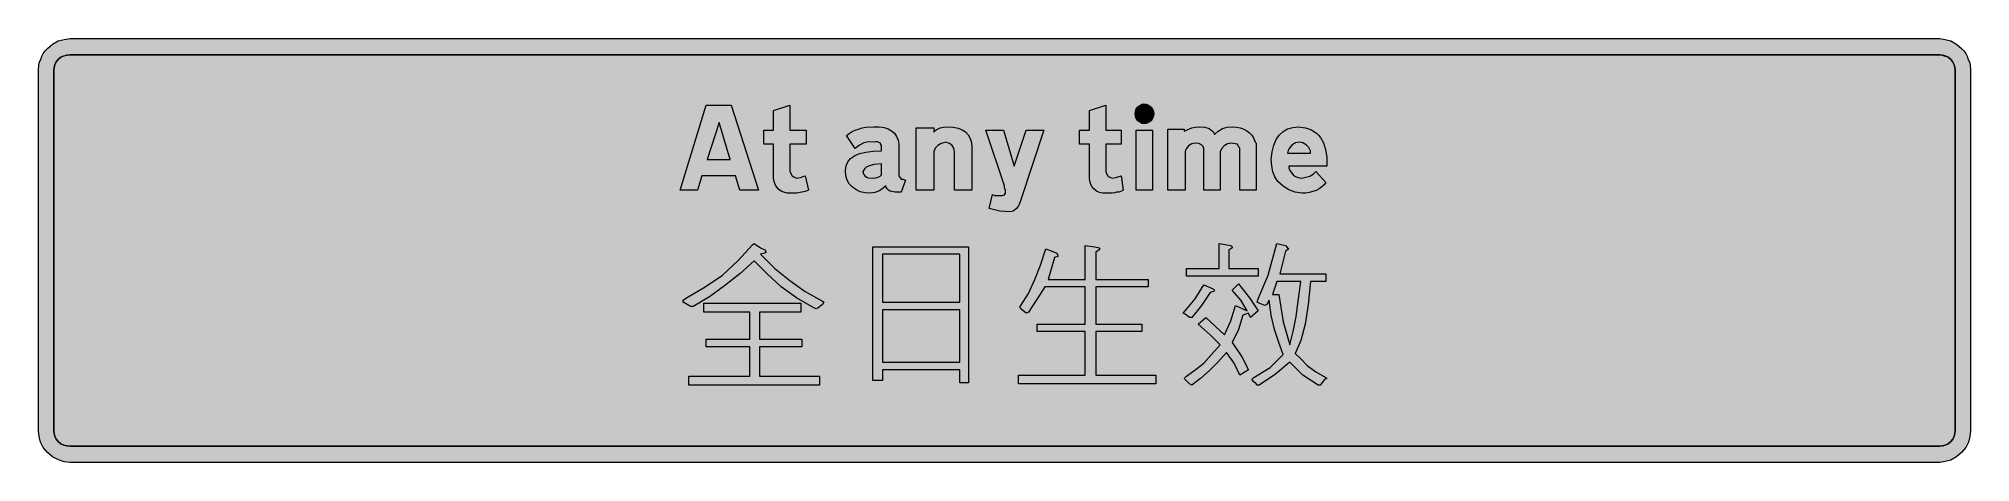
# Model space of a CAD drawing. Header units: metres. Extents: x 18 to 551, y 78 to 195.
import ezdxf

# ---------------------------------------------------------------- set-up
doc = ezdxf.new("R2010")
doc.units = ezdxf.units.M
doc.layers.add('FILL_BLACK_000000', color=7, linetype='Continuous', true_color=0x000000)
doc.layers.add('FILL_PINK_E1E1E1', color=7, linetype='Continuous', true_color=0xe1e1e1)

msp = doc.modelspace()

# ---------------------------------------------------------------- hatches: boundary and pattern name
at = {"layer": 'FILL_BLACK_000000', "true_color": 0x000000}
h = msp.add_hatch(color=7, dxfattribs=at)
h.dxf.hatch_style = 1
h.paths.add_polyline_path([(25.47, 78.53), (23.83, 79.03), (22.24, 79.88), (20.79, 81.06), (19.66, 82.46), (18.91, 83.95), (18.51, 85.49), (18.39, 87.06), (18.39, 186.36), (18.47, 187.86), (18.64, 188.64), (18.99, 189.36), (19.27, 190.21), (19.66, 190.97), (20.17, 191.68), (20.79, 192.36), (22.18, 193.52), (23.79, 194.46), (25.44, 194.87), (27.09, 195.06), (541.89, 195.06), (542.19, 195.06), (543.69, 194.87), (545.19, 194.46), (546.8, 193.52), (548.19, 192.36), (548.81, 191.68), (549.32, 190.97), (549.71, 190.21), (549.99, 189.36), (550.34, 188.64), (550.51, 187.86), (550.59, 186.36), (550.59, 87.06), (550.47, 85.49), (550.06, 83.95), (549.32, 82.46), (548.19, 81.06), (546.8, 79.9), (545.19, 78.96), (543.69, 78.55), (542.19, 78.36), (541.89, 78.36), (27.09, 78.36), (25.47, 78.53)])
h.paths.add_polyline_path([(542.91, 82.92), (543.69, 83.12), (544.47, 83.49), (545.19, 84.06), (545.76, 84.78), (546.13, 85.56), (546.33, 86.34), (546.39, 87.06), (546.39, 186.36), (546.33, 187.08), (546.13, 187.86), (545.76, 188.64), (545.19, 189.36), (544.47, 189.93), (543.69, 190.3), (542.91, 190.5), (542.19, 190.56), (541.89, 190.56), (27.09, 190.56), (26.19, 190.52), (25.29, 190.26), (24.89, 190.16), (24.54, 189.92), (23.79, 189.36), (23.34, 188.72), (22.89, 187.86), (22.63, 187.11), (22.59, 186.36), (22.59, 87.06), (22.65, 86.34), (22.85, 85.56), (23.22, 84.78), (23.79, 84.06), (24.52, 83.49), (25.33, 83.12), (26.19, 82.92), (27.09, 82.86), (541.89, 82.86), (542.19, 82.86), (542.91, 82.92)], flags=16)
h = msp.add_hatch(color=7, dxfattribs=at)
h.dxf.hatch_style = 1
h.paths.add_polyline_path([(205.89, 157.26), (201.09, 157.26), (199.89, 153.36), (195.09, 153.36), (202.29, 176.76), (205.89, 176.76), (209.19, 176.76), (216.69, 153.36), (211.59, 153.36), (210.39, 157.26), (205.89, 157.26)])
h.paths.add_polyline_path([(205.89, 161.76), (208.89, 161.76), (205.89, 171.96), (202.59, 161.76), (205.89, 161.76)], flags=16)
h = msp.add_hatch(color=7, dxfattribs=at)
h.dxf.hatch_style = 1
h.paths.add_polyline_path([(220.89, 165.96), (218.19, 165.96), (218.19, 169.86), (220.89, 169.86), (220.89, 175.26), (225.39, 176.76), (225.39, 169.86), (229.89, 169.86), (229.89, 165.96), (225.39, 165.96), (225.39, 158.46), (225.99, 157.26), (226.48, 156.96), (227.19, 156.66), (228.28, 156.85), (229.59, 157.26), (230.49, 153.36), (229.59, 152.95), (228.69, 152.76), (227.3, 152.5), (225.69, 152.46), (224.63, 152.53), (223.72, 152.74), (222.93, 153.08), (222.28, 153.55), (221.75, 154.14), (221.34, 154.86), (221.06, 155.7), (220.89, 156.66), (220.89, 165.96)])
h = msp.add_hatch(color=7, dxfattribs=at)
h.dxf.hatch_style = 1
h.paths.add_polyline_path([(312.39, 176.76), (312.39, 169.86), (316.59, 169.86), (316.59, 165.96), (312.39, 165.96), (312.39, 158.46), (312.58, 157.86), (312.99, 157.26), (313.09, 157.08), (313.37, 156.96), (314.19, 156.66), (315.17, 156.85), (316.59, 157.26), (317.19, 153.36), (316.52, 152.95), (316.01, 152.81), (315.39, 152.76), (314.84, 152.59), (314.12, 152.5), (312.39, 152.46), (311.49, 152.52), (310.63, 152.72), (309.82, 153.09), (309.09, 153.66), (308.65, 154.21), (308.27, 154.93), (307.99, 155.77), (307.89, 156.66), (307.89, 165.96), (305.19, 165.96), (305.19, 169.86), (307.89, 169.86), (307.89, 175.26), (312.39, 176.76)])
h = msp.add_hatch(color=7, dxfattribs=at)
h.dxf.hatch_style = 1
h.paths.add_polyline_path([(325.54, 173.81), (325.38, 173.31), (325.13, 172.85), (324.8, 172.45), (324.4, 172.12), (323.94, 171.87), (323.44, 171.71), (322.89, 171.66), (322.44, 171.71), (322.01, 171.87), (321.24, 172.45), (320.7, 173.31), (320.54, 173.81), (320.49, 174.36), (320.54, 174.91), (320.7, 175.41), (321.24, 176.27), (322.01, 176.85), (322.44, 177.01), (322.89, 177.06), (323.44, 177.01), (323.94, 176.85), (324.4, 176.6), (324.8, 176.27), (325.13, 175.87), (325.38, 175.41), (325.54, 174.91), (325.59, 174.36), (325.54, 173.81)])
h = msp.add_hatch(color=7, dxfattribs=at)
h.dxf.hatch_style = 1
h.paths.add_polyline_path([(250.59, 165.66), (250.33, 166.07), (250.29, 166.26), (249.5, 166.63), (249.07, 166.68), (248.49, 166.56), (247.02, 166.62), (245.71, 166.33), (244.52, 165.72), (243.39, 164.76), (240.99, 168.36), (241.72, 168.98), (242.53, 169.48), (243.39, 169.88), (244.29, 170.16), (245.24, 170.51), (246.28, 170.68), (248.49, 170.76), (249.98, 170.78), (251.3, 170.6), (252.44, 170.24), (253.4, 169.71), (254.18, 169.01), (254.78, 168.14), (255.18, 167.13), (255.39, 165.96), (255.39, 157.26), (255.99, 156.36), (256.48, 156.32), (257.19, 156.06), (255.99, 152.76), (254.38, 152.8), (252.99, 153.06), (252.55, 153.34), (252.16, 153.7), (251.89, 154.11), (251.79, 154.56), (251.09, 153.85), (250.03, 153.17), (248.79, 152.66), (247.59, 152.46), (246.08, 152.57), (244.7, 152.91), (243.5, 153.47), (242.49, 154.26), (241.7, 155.05), (241.14, 156.06), (240.8, 157.3), (240.69, 158.76), (240.84, 160.03), (241.31, 161.12), (242.08, 162.05), (243.16, 162.81), (244.56, 163.4), (246.26, 163.82), (248.27, 164.08), (250.59, 164.16), (250.59, 164.76), (250.59, 165.66)])
h.paths.add_polyline_path([(245.71, 157.6), (246, 157.24), (246.39, 156.96), (246.67, 156.79), (247.07, 156.7), (248.19, 156.66), (249.03, 156.72), (249.73, 156.88), (250.26, 157.17), (250.59, 157.56), (250.59, 160.56), (248.45, 160.37), (246.99, 159.96), (246.42, 159.68), (246.01, 159.32), (245.49, 158.46), (245.55, 158.01), (245.71, 157.6)], flags=16)
h = msp.add_hatch(color=7, dxfattribs=at)
h.dxf.hatch_style = 1
h.paths.add_polyline_path([(270.38, 170.68), (271.69, 170.42), (272.82, 169.98), (273.77, 169.37), (274.51, 168.58), (275.05, 167.6), (275.38, 166.42), (275.49, 165.06), (275.49, 164.76), (275.49, 153.36), (270.69, 153.36), (270.69, 163.26), (270.69, 163.56), (270.69, 163.86), (270.53, 164.87), (270.05, 165.66), (269.3, 166.22), (268.29, 166.56), (267.06, 166.22), (266.08, 165.66), (265.38, 164.87), (264.99, 163.86), (264.99, 163.56), (264.99, 153.36), (260.19, 153.36), (260.19, 170.46), (264.99, 170.46), (264.99, 169.26), (265.27, 169.66), (265.66, 169.97), (266.79, 170.46), (267.73, 170.72), (268.89, 170.76), (270.38, 170.68)])
h = msp.add_hatch(color=7, dxfattribs=at)
h.dxf.hatch_style = 1
h.paths.add_polyline_path([(339.65, 170.64), (340.85, 170.27), (341.35, 169.98), (341.78, 169.62), (342.12, 169.18), (342.39, 168.66), (343.39, 169.62), (344.57, 170.27), (345.85, 170.64), (347.19, 170.76), (348.37, 170.69), (349.44, 170.49), (350.4, 170.16), (351.24, 169.71), (351.97, 169.15), (352.59, 168.48), (353.1, 167.72), (353.49, 166.86), (353.53, 166.56), (353.79, 166.26), (353.79, 165.66), (353.79, 165.36), (353.79, 153.36), (349.29, 153.36), (349.29, 164.76), (349.25, 165.06), (348.99, 165.36), (348.69, 165.96), (346.89, 166.26), (345.96, 166.05), (345.05, 165.51), (344.32, 164.74), (343.89, 163.86), (343.89, 153.36), (339.39, 153.36), (339.39, 164.76), (339.23, 165.37), (338.75, 165.85), (338, 166.15), (336.99, 166.26), (336.06, 166.05), (335.19, 165.51), (334.54, 164.74), (334.36, 164.31), (334.29, 163.86), (334.29, 153.36), (329.49, 153.36), (329.49, 170.16), (333.99, 170.16), (333.99, 169.56), (336.09, 170.46), (337.03, 170.72), (338.19, 170.76), (339.65, 170.64)])
h = msp.add_hatch(color=7, dxfattribs=at)
h.dxf.hatch_style = 1
h.paths.add_polyline_path([(372.56, 154.81), (371.96, 154.23), (371.22, 153.72), (370.37, 153.28), (369.43, 152.93), (368.43, 152.68), (367.41, 152.52), (366.39, 152.46), (364.6, 152.81), (362.86, 153.43), (361.24, 154.4), (360.49, 155.03), (359.79, 155.76), (359, 156.99), (358.44, 158.42), (358.1, 160.02), (357.99, 161.76), (358.21, 163.87), (358.66, 165.7), (359.31, 167.24), (360.17, 168.51), (361.22, 169.49), (362.46, 170.2), (363.89, 170.62), (365.49, 170.76), (367.39, 170.49), (369.03, 169.92), (369.75, 169.51), (370.41, 169.03), (371, 168.47), (371.53, 167.83), (372.38, 166.33), (372.96, 164.52), (373.26, 162.39), (373.29, 159.96), (362.79, 159.96), (362.83, 159.47), (363.09, 158.76), (363.99, 157.56), (364.49, 157.17), (365.08, 156.88), (365.72, 156.72), (366.39, 156.66), (368.57, 157.22), (369.51, 157.71), (370.29, 158.46), (372.99, 155.46), (372.56, 154.81)])
h.paths.add_polyline_path([(364.68, 166.34), (363.69, 165.73), (363.27, 165.3), (362.92, 164.79), (362.66, 164.21), (362.49, 163.56), (368.79, 163.56), (368.79, 163.86), (368.79, 164.16), (368.36, 165.04), (367.63, 165.81), (366.72, 166.35), (365.79, 166.56), (365.23, 166.5), (364.68, 166.34)], flags=16)
h = msp.add_hatch(color=7, dxfattribs=at)
h.dxf.hatch_style = 1
h.paths.add_polyline_path([(290.49, 169.86), (295.29, 169.86), (288.99, 150.66), (288.5, 149.35), (288.19, 148.76), (287.79, 148.26), (286.89, 147.58), (286.44, 147.42), (285.99, 147.36), (284.64, 147.42), (283.25, 147.58), (280.29, 148.26), (281.19, 152.16), (281.79, 151.9), (282.39, 151.86), (283.89, 151.86), (284.24, 151.91), (284.45, 152.05), (284.79, 152.46), (284.79, 153.36), (284.53, 153.96), (284.49, 154.56), (279.39, 169.86), (284.19, 169.86), (287.19, 159.96), (290.49, 169.86)])
h = msp.add_hatch(color=7, dxfattribs=at)
h.dxf.hatch_style = 1
h.paths.add_polyline_path([(320.79, 153.36), (320.79, 169.86), (325.29, 169.86), (325.29, 153.36), (320.79, 153.36)])
h = msp.add_hatch(color=7, dxfattribs=at)
h.dxf.hatch_style = 1
h.paths.add_polyline_path([(233.19, 120.96), (232.59, 120.66), (231.99, 120.96), (227.19, 123.66), (222.99, 126.66), (219.09, 130.26), (215.49, 133.86), (211.59, 130.26), (207.39, 126.96), (203.19, 123.96), (198.69, 121.26), (198.09, 121.26), (197.49, 121.56), (195.99, 122.46), (195.99, 123.06), (196.89, 123.66), (201.99, 126.66), (206.79, 129.96), (210.99, 133.86), (215.19, 138.36), (215.49, 138.66), (217.29, 137.46), (218.49, 136.86), (218.79, 136.26), (218.49, 135.96), (217.29, 135.66), (221.19, 131.76), (225.39, 128.46), (229.59, 125.46), (234.39, 122.76), (234.69, 122.46), (234.39, 121.86), (233.19, 120.96)])
h = msp.add_hatch(color=7, dxfattribs=at)
h.dxf.hatch_style = 1
h.paths.add_polyline_path([(343.59, 138.66), (346.89, 138.06), (347.19, 137.76), (347.19, 137.46), (346.89, 137.16), (346.29, 136.86), (346.29, 131.76), (354.39, 131.76), (354.39, 129.66), (334.59, 129.66), (334.59, 131.76), (343.59, 131.76), (343.59, 138.66)])
h = msp.add_hatch(color=7, dxfattribs=at)
h.dxf.hatch_style = 1
h.paths.add_polyline_path([(358.89, 114.96), (357.99, 118.86), (357.39, 123.06), (356.79, 121.86), (356.19, 121.56), (354.69, 122.16), (354.09, 122.46), (354.39, 123.36), (357.09, 129.96), (359.49, 138.66), (361.89, 138.06), (362.49, 137.46), (362.79, 137.16), (362.49, 136.86), (361.89, 136.56), (360.39, 130.26), (372.99, 130.26), (372.99, 128.16), (368.79, 128.16), (368.19, 121.86), (367.29, 116.46), (366.09, 111.96), (364.59, 108.36), (366.09, 106.86), (367.89, 105.06), (370.29, 103.26), (372.99, 101.76), (373.29, 101.46), (372.69, 101.16), (371.49, 99.66), (370.89, 99.66), (366.69, 102.36), (363.09, 105.96), (359.19, 102.66), (354.69, 99.66), (354.09, 99.66), (353.79, 99.96), (353.19, 100.56), (352.59, 101.16), (353.19, 101.76), (357.69, 104.46), (361.29, 108.06), (360.09, 111.36), (358.89, 114.96)])
h.paths.add_polyline_path([(364.89, 118.56), (365.49, 123.36), (366.09, 128.16), (359.49, 128.16), (358.29, 124.56), (360.09, 124.56), (361.29, 117.06), (363.09, 110.76), (363.99, 114.36), (364.89, 118.56)], flags=16)
h = msp.add_hatch(color=7, dxfattribs=at)
h.dxf.hatch_style = 1
h.paths.add_polyline_path([(274.59, 137.76), (274.59, 100.26), (272.19, 100.26), (272.19, 103.86), (250.89, 103.86), (250.89, 100.86), (248.19, 100.86), (248.19, 137.76), (274.59, 137.76)])
h.paths.add_polyline_path([(272.19, 120.36), (250.89, 120.36), (250.89, 105.96), (272.19, 105.96), (272.19, 120.36)], flags=16)
h.paths.add_polyline_path([(272.19, 135.66), (250.89, 135.66), (250.89, 122.46), (272.19, 122.46), (272.19, 135.66)], flags=16)
h = msp.add_hatch(color=7, dxfattribs=at)
h.dxf.hatch_style = 1
h.paths.add_polyline_path([(322.29, 116.46), (322.29, 114.36), (309.69, 114.36), (309.69, 102.36), (326.19, 102.36), (326.19, 99.96), (288.39, 99.96), (288.39, 102.36), (306.69, 102.36), (306.69, 114.36), (293.49, 114.36), (293.49, 116.46), (306.69, 116.46), (306.69, 126.66), (295.59, 126.66), (293.49, 123.36), (291.09, 119.76), (290.49, 119.46), (288.99, 120.66), (288.69, 121.26), (288.99, 121.56), (291.09, 124.86), (292.89, 128.76), (294.39, 132.66), (295.89, 137.16), (298.29, 136.26), (298.89, 135.96), (299.19, 135.36), (299.19, 135.06), (298.29, 134.76), (296.49, 128.76), (306.69, 128.76), (306.69, 138.06), (309.39, 137.76), (310.59, 137.46), (310.89, 137.16), (310.59, 136.86), (309.69, 136.26), (309.69, 128.76), (324.09, 128.76), (324.09, 126.66), (309.69, 126.66), (309.69, 116.46), (322.29, 116.46)])
h = msp.add_hatch(color=7, dxfattribs=at)
h.dxf.hatch_style = 1
h.paths.add_polyline_path([(339.39, 127.26), (341.49, 126.36), (342.09, 126.06), (342.39, 125.76), (342.09, 125.46), (341.19, 125.16), (338.79, 121.56), (336.09, 118.26), (335.49, 118.26), (334.29, 119.16), (333.69, 119.46), (334.29, 120.06), (336.99, 123.36), (339.39, 127.26)])
h = msp.add_hatch(color=7, dxfattribs=at)
h.dxf.hatch_style = 1
h.paths.add_polyline_path([(346.89, 117.36), (348.09, 121.56), (351.39, 120.06), (349.59, 123.06), (347.19, 125.76), (348.99, 127.56), (351.99, 123.66), (354.39, 120.06), (352.29, 118.26), (351.69, 119.46), (350.19, 118.86), (348.99, 114.96), (347.19, 111.36), (349.89, 107.46), (351.69, 103.86), (349.29, 102.36), (347.79, 105.66), (345.69, 108.66), (343.29, 105.96), (340.89, 103.56), (338.49, 101.46), (336.09, 99.66), (335.49, 99.96), (334.29, 101.16), (333.99, 101.46), (334.59, 102.06), (336.99, 103.86), (339.39, 105.66), (341.49, 108.06), (343.89, 110.76), (341.19, 113.46), (337.89, 116.46), (339.99, 118.26), (345.09, 113.46), (346.89, 117.36)])
h = msp.add_hatch(color=7, dxfattribs=at)
h.dxf.hatch_style = 1
h.paths.add_polyline_path([(214.29, 110.16), (202.29, 110.16), (202.29, 112.26), (214.29, 112.26), (214.29, 119.76), (201.69, 119.76), (201.69, 122.16), (228.39, 122.16), (228.39, 119.76), (216.99, 119.76), (216.99, 112.26), (228.69, 112.26), (228.69, 110.16), (216.99, 110.16), (216.99, 102.06), (233.49, 102.06), (233.49, 99.66), (197.49, 99.66), (197.49, 102.06), (214.29, 102.06), (214.29, 110.16)])
at = {"layer": 'FILL_PINK_E1E1E1', "true_color": 0xe1e1e1}
h = msp.add_hatch(color=7, dxfattribs=at)
h.dxf.hatch_style = 1
h.paths.add_polyline_path([(542.19, 190.56), (542.83, 190.52), (543.69, 190.26), (544.09, 190.16), (544.44, 189.92), (545.19, 189.36), (545.64, 188.72), (546.09, 187.86), (546.35, 187.11), (546.39, 186.36), (546.39, 87.06), (546.33, 86.34), (546.13, 85.56), (545.76, 84.78), (545.19, 84.06), (544.47, 83.49), (543.69, 83.12), (542.91, 82.92), (542.19, 82.86), (541.89, 82.86), (27.09, 82.86), (26.19, 82.92), (25.33, 83.12), (24.52, 83.49), (23.79, 84.06), (23.22, 84.78), (22.85, 85.56), (22.65, 86.34), (22.59, 87.06), (22.59, 186.36), (22.65, 187.08), (22.85, 187.86), (23.22, 188.64), (23.79, 189.36), (24.52, 189.93), (25.33, 190.3), (26.19, 190.5), (27.09, 190.56), (541.89, 190.56), (542.19, 190.56)])

# ---------------------------------------------------------------- linework, layer by layer
at = {"layer": 'FILL_BLACK_000000', "lineweight": 0, "true_color": 0x000000}
for points in [[(25.47, 78.53), (23.83, 79.03), (22.24, 79.88), (20.79, 81.06), (19.66, 82.46), (18.91, 83.95), (18.51, 85.49), (18.39, 87.06), (18.39, 186.36), (18.47, 187.86), (18.64, 188.64), (18.99, 189.36), (19.27, 190.21), (19.66, 190.97), (20.17, 191.68), (20.79, 192.36), (22.18, 193.52), (23.79, 194.46), (25.44, 194.87), (27.09, 195.06), (541.89, 195.06), (542.19, 195.06), (543.69, 194.87), (545.19, 194.46), (546.8, 193.52), (548.19, 192.36), (548.81, 191.68), (549.32, 190.97), (549.71, 190.21), (549.99, 189.36), (550.34, 188.64), (550.51, 187.86), (550.59, 186.36), (550.59, 87.06), (550.47, 85.49), (550.06, 83.95), (549.32, 82.46), (548.19, 81.06), (546.8, 79.9), (545.19, 78.96), (543.69, 78.55), (542.19, 78.36), (541.89, 78.36), (27.09, 78.36)], [(542.91, 82.92), (543.69, 83.12), (544.47, 83.49), (545.19, 84.06), (545.76, 84.78), (546.13, 85.56), (546.33, 86.34), (546.39, 87.06), (546.39, 186.36), (546.33, 187.08), (546.13, 187.86), (545.76, 188.64), (545.19, 189.36), (544.47, 189.93), (543.69, 190.3), (542.91, 190.5), (542.19, 190.56), (541.89, 190.56), (27.09, 190.56), (26.19, 190.52), (25.29, 190.26), (24.89, 190.16), (24.54, 189.92), (23.79, 189.36), (23.34, 188.72), (22.89, 187.86), (22.63, 187.11), (22.59, 186.36), (22.59, 87.06), (22.65, 86.34), (22.85, 85.56), (23.22, 84.78), (23.79, 84.06), (24.52, 83.49), (25.33, 83.12), (26.19, 82.92), (27.09, 82.86), (541.89, 82.86), (542.19, 82.86)], [(205.89, 157.26), (201.09, 157.26), (199.89, 153.36), (195.09, 153.36), (202.29, 176.76), (205.89, 176.76), (209.19, 176.76), (216.69, 153.36), (211.59, 153.36), (210.39, 157.26)], [(220.89, 165.96), (218.19, 165.96), (218.19, 169.86), (220.89, 169.86), (220.89, 175.26), (225.39, 176.76), (225.39, 169.86), (229.89, 169.86), (229.89, 165.96), (225.39, 165.96), (225.39, 158.46), (225.99, 157.26), (226.48, 156.96), (227.19, 156.66), (228.28, 156.85), (229.59, 157.26), (230.49, 153.36), (229.59, 152.95), (228.69, 152.76), (227.3, 152.5), (225.69, 152.46), (224.63, 152.53), (223.72, 152.74), (222.93, 153.08), (222.28, 153.55), (221.75, 154.14), (221.34, 154.86), (221.06, 155.7), (220.89, 156.66)], [(312.39, 176.76), (312.39, 169.86), (316.59, 169.86), (316.59, 165.96), (312.39, 165.96), (312.39, 158.46), (312.58, 157.86), (312.99, 157.26), (313.09, 157.08), (313.37, 156.96), (314.19, 156.66), (315.17, 156.85), (316.59, 157.26), (317.19, 153.36), (316.52, 152.95), (316.01, 152.81), (315.39, 152.76), (314.84, 152.59), (314.12, 152.5), (312.39, 152.46), (311.49, 152.52), (310.63, 152.72), (309.82, 153.09), (309.09, 153.66), (308.65, 154.21), (308.27, 154.93), (307.99, 155.77), (307.89, 156.66), (307.89, 165.96), (305.19, 165.96), (305.19, 169.86), (307.89, 169.86), (307.89, 175.26)], [(325.54, 173.81), (325.38, 173.31), (325.13, 172.85), (324.8, 172.45), (324.4, 172.12), (323.94, 171.87), (323.44, 171.71), (322.89, 171.66), (322.44, 171.71), (322.01, 171.87), (321.24, 172.45), (320.7, 173.31), (320.54, 173.81), (320.49, 174.36), (320.54, 174.91), (320.7, 175.41), (321.24, 176.27), (322.01, 176.85), (322.44, 177.01), (322.89, 177.06), (323.44, 177.01), (323.94, 176.85), (324.4, 176.6), (324.8, 176.27), (325.13, 175.87), (325.38, 175.41), (325.54, 174.91), (325.59, 174.36)], [(205.89, 161.76), (208.89, 161.76), (205.89, 171.96), (202.59, 161.76)], [(250.59, 165.66), (250.33, 166.07), (250.29, 166.26), (249.5, 166.63), (249.07, 166.68), (248.49, 166.56), (247.02, 166.62), (245.71, 166.33), (244.52, 165.72), (243.39, 164.76), (240.99, 168.36), (241.72, 168.98), (242.53, 169.48), (243.39, 169.88), (244.29, 170.16), (245.24, 170.51), (246.28, 170.68), (248.49, 170.76), (249.98, 170.78), (251.3, 170.6), (252.44, 170.24), (253.4, 169.71), (254.18, 169.01), (254.78, 168.14), (255.18, 167.13), (255.39, 165.96), (255.39, 157.26), (255.99, 156.36), (256.48, 156.32), (257.19, 156.06), (255.99, 152.76), (254.38, 152.8), (252.99, 153.06), (252.55, 153.34), (252.16, 153.7), (251.89, 154.11), (251.79, 154.56), (251.09, 153.85), (250.03, 153.17), (248.79, 152.66), (247.59, 152.46), (246.08, 152.57), (244.7, 152.91), (243.5, 153.47), (242.49, 154.26), (241.7, 155.05), (241.14, 156.06), (240.8, 157.3), (240.69, 158.76), (240.84, 160.03), (241.31, 161.12), (242.08, 162.05), (243.16, 162.81), (244.56, 163.4), (246.26, 163.82), (248.27, 164.08), (250.59, 164.16), (250.59, 164.76)], [(270.38, 170.68), (271.69, 170.42), (272.82, 169.98), (273.77, 169.37), (274.51, 168.58), (275.05, 167.6), (275.38, 166.42), (275.49, 165.06), (275.49, 164.76), (275.49, 153.36), (270.69, 153.36), (270.69, 163.26), (270.69, 163.56), (270.69, 163.86), (270.53, 164.87), (270.05, 165.66), (269.3, 166.22), (268.29, 166.56), (267.06, 166.22), (266.08, 165.66), (265.38, 164.87), (264.99, 163.86), (264.99, 163.56), (264.99, 153.36), (260.19, 153.36), (260.19, 170.46), (264.99, 170.46), (264.99, 169.26), (265.27, 169.66), (265.66, 169.97), (266.79, 170.46), (267.73, 170.72), (268.89, 170.76)], [(339.65, 170.64), (340.85, 170.27), (341.35, 169.98), (341.78, 169.62), (342.12, 169.18), (342.39, 168.66), (343.39, 169.62), (344.57, 170.27), (345.85, 170.64), (347.19, 170.76), (348.37, 170.69), (349.44, 170.49), (350.4, 170.16), (351.24, 169.71), (351.97, 169.15), (352.59, 168.48), (353.1, 167.72), (353.49, 166.86), (353.53, 166.56), (353.79, 166.26), (353.79, 165.66), (353.79, 165.36), (353.79, 153.36), (349.29, 153.36), (349.29, 164.76), (349.25, 165.06), (348.99, 165.36), (348.69, 165.96), (346.89, 166.26), (345.96, 166.05), (345.05, 165.51), (344.32, 164.74), (343.89, 163.86), (343.89, 153.36), (339.39, 153.36), (339.39, 164.76), (339.23, 165.37), (338.75, 165.85), (338, 166.15), (336.99, 166.26), (336.06, 166.05), (335.19, 165.51), (334.54, 164.74), (334.36, 164.31), (334.29, 163.86), (334.29, 153.36), (329.49, 153.36), (329.49, 170.16), (333.99, 170.16), (333.99, 169.56), (336.09, 170.46), (337.03, 170.72), (338.19, 170.76)], [(372.56, 154.81), (371.96, 154.23), (371.22, 153.72), (370.37, 153.28), (369.43, 152.93), (368.43, 152.68), (367.41, 152.52), (366.39, 152.46), (364.6, 152.81), (362.86, 153.43), (361.24, 154.4), (360.49, 155.03), (359.79, 155.76), (359, 156.99), (358.44, 158.42), (358.1, 160.02), (357.99, 161.76), (358.21, 163.87), (358.66, 165.7), (359.31, 167.24), (360.17, 168.51), (361.22, 169.49), (362.46, 170.2), (363.89, 170.62), (365.49, 170.76), (367.39, 170.49), (369.03, 169.92), (369.75, 169.51), (370.41, 169.03), (371, 168.47), (371.53, 167.83), (372.38, 166.33), (372.96, 164.52), (373.26, 162.39), (373.29, 159.96), (362.79, 159.96), (362.83, 159.47), (363.09, 158.76), (363.99, 157.56), (364.49, 157.17), (365.08, 156.88), (365.72, 156.72), (366.39, 156.66), (368.57, 157.22), (369.51, 157.71), (370.29, 158.46), (372.99, 155.46)], [(290.49, 169.86), (295.29, 169.86), (288.99, 150.66), (288.5, 149.35), (288.19, 148.76), (287.79, 148.26), (286.89, 147.58), (286.44, 147.42), (285.99, 147.36), (284.64, 147.42), (283.25, 147.58), (280.29, 148.26), (281.19, 152.16), (281.79, 151.9), (282.39, 151.86), (283.89, 151.86), (284.24, 151.91), (284.45, 152.05), (284.79, 152.46), (284.79, 153.36), (284.53, 153.96), (284.49, 154.56), (279.39, 169.86), (284.19, 169.86), (287.19, 159.96)], [(320.79, 153.36), (320.79, 169.86), (325.29, 169.86), (325.29, 153.36)], [(364.68, 166.34), (363.69, 165.73), (363.27, 165.3), (362.92, 164.79), (362.66, 164.21), (362.49, 163.56), (368.79, 163.56), (368.79, 163.86), (368.79, 164.16), (368.36, 165.04), (367.63, 165.81), (366.72, 166.35), (365.79, 166.56), (365.23, 166.5)], [(245.71, 157.6), (246, 157.24), (246.39, 156.96), (246.67, 156.79), (247.07, 156.7), (248.19, 156.66), (249.03, 156.72), (249.73, 156.88), (250.26, 157.17), (250.59, 157.56), (250.59, 160.56), (248.45, 160.37), (246.99, 159.96), (246.42, 159.68), (246.01, 159.32), (245.49, 158.46), (245.55, 158.01)], [(233.19, 120.96), (232.59, 120.66), (231.99, 120.96), (227.19, 123.66), (222.99, 126.66), (219.09, 130.26), (215.49, 133.86), (211.59, 130.26), (207.39, 126.96), (203.19, 123.96), (198.69, 121.26), (198.09, 121.26), (197.49, 121.56), (195.99, 122.46), (195.99, 123.06), (196.89, 123.66), (201.99, 126.66), (206.79, 129.96), (210.99, 133.86), (215.19, 138.36), (215.49, 138.66), (217.29, 137.46), (218.49, 136.86), (218.79, 136.26), (218.49, 135.96), (217.29, 135.66), (221.19, 131.76), (225.39, 128.46), (229.59, 125.46), (234.39, 122.76), (234.69, 122.46), (234.39, 121.86)], [(343.59, 138.66), (346.89, 138.06), (347.19, 137.76), (347.19, 137.46), (346.89, 137.16), (346.29, 136.86), (346.29, 131.76), (354.39, 131.76), (354.39, 129.66), (334.59, 129.66), (334.59, 131.76), (343.59, 131.76)], [(358.89, 114.96), (357.99, 118.86), (357.39, 123.06), (356.79, 121.86), (356.19, 121.56), (354.69, 122.16), (354.09, 122.46), (354.39, 123.36), (357.09, 129.96), (359.49, 138.66), (361.89, 138.06), (362.49, 137.46), (362.79, 137.16), (362.49, 136.86), (361.89, 136.56), (360.39, 130.26), (372.99, 130.26), (372.99, 128.16), (368.79, 128.16), (368.19, 121.86), (367.29, 116.46), (366.09, 111.96), (364.59, 108.36), (366.09, 106.86), (367.89, 105.06), (370.29, 103.26), (372.99, 101.76), (373.29, 101.46), (372.69, 101.16), (371.49, 99.66), (370.89, 99.66), (366.69, 102.36), (363.09, 105.96), (359.19, 102.66), (354.69, 99.66), (354.09, 99.66), (353.79, 99.96), (353.19, 100.56), (352.59, 101.16), (353.19, 101.76), (357.69, 104.46), (361.29, 108.06), (360.09, 111.36)], [(274.59, 137.76), (274.59, 100.26), (272.19, 100.26), (272.19, 103.86), (250.89, 103.86), (250.89, 100.86), (248.19, 100.86), (248.19, 137.76)], [(272.19, 135.66), (250.89, 135.66), (250.89, 122.46), (272.19, 122.46)], [(322.29, 116.46), (322.29, 114.36), (309.69, 114.36), (309.69, 102.36), (326.19, 102.36), (326.19, 99.96), (288.39, 99.96), (288.39, 102.36), (306.69, 102.36), (306.69, 114.36), (293.49, 114.36), (293.49, 116.46), (306.69, 116.46), (306.69, 126.66), (295.59, 126.66), (293.49, 123.36), (291.09, 119.76), (290.49, 119.46), (288.99, 120.66), (288.69, 121.26), (288.99, 121.56), (291.09, 124.86), (292.89, 128.76), (294.39, 132.66), (295.89, 137.16), (298.29, 136.26), (298.89, 135.96), (299.19, 135.36), (299.19, 135.06), (298.29, 134.76), (296.49, 128.76), (306.69, 128.76), (306.69, 138.06), (309.39, 137.76), (310.59, 137.46), (310.89, 137.16), (310.59, 136.86), (309.69, 136.26), (309.69, 128.76), (324.09, 128.76), (324.09, 126.66), (309.69, 126.66), (309.69, 116.46)], [(364.89, 118.56), (365.49, 123.36), (366.09, 128.16), (359.49, 128.16), (358.29, 124.56), (360.09, 124.56), (361.29, 117.06), (363.09, 110.76), (363.99, 114.36)], [(339.39, 127.26), (341.49, 126.36), (342.09, 126.06), (342.39, 125.76), (342.09, 125.46), (341.19, 125.16), (338.79, 121.56), (336.09, 118.26), (335.49, 118.26), (334.29, 119.16), (333.69, 119.46), (334.29, 120.06), (336.99, 123.36)], [(346.89, 117.36), (348.09, 121.56), (351.39, 120.06), (349.59, 123.06), (347.19, 125.76), (348.99, 127.56), (351.99, 123.66), (354.39, 120.06), (352.29, 118.26), (351.69, 119.46), (350.19, 118.86), (348.99, 114.96), (347.19, 111.36), (349.89, 107.46), (351.69, 103.86), (349.29, 102.36), (347.79, 105.66), (345.69, 108.66), (343.29, 105.96), (340.89, 103.56), (338.49, 101.46), (336.09, 99.66), (335.49, 99.96), (334.29, 101.16), (333.99, 101.46), (334.59, 102.06), (336.99, 103.86), (339.39, 105.66), (341.49, 108.06), (343.89, 110.76), (341.19, 113.46), (337.89, 116.46), (339.99, 118.26), (345.09, 113.46)], [(214.29, 110.16), (202.29, 110.16), (202.29, 112.26), (214.29, 112.26), (214.29, 119.76), (201.69, 119.76), (201.69, 122.16), (228.39, 122.16), (228.39, 119.76), (216.99, 119.76), (216.99, 112.26), (228.69, 112.26), (228.69, 110.16), (216.99, 110.16), (216.99, 102.06), (233.49, 102.06), (233.49, 99.66), (197.49, 99.66), (197.49, 102.06), (214.29, 102.06)], [(272.19, 120.36), (250.89, 120.36), (250.89, 105.96), (272.19, 105.96)]]:
    msp.add_lwpolyline(points, close=True, dxfattribs=at)
at = {"layer": 'FILL_PINK_E1E1E1', "lineweight": 0, "true_color": 0xe1e1e1}
msp.add_lwpolyline([(542.19, 190.56), (542.83, 190.52), (543.69, 190.26), (544.09, 190.16), (544.44, 189.92), (545.19, 189.36), (545.64, 188.72), (546.09, 187.86), (546.35, 187.11), (546.39, 186.36), (546.39, 87.06), (546.33, 86.34), (546.13, 85.56), (545.76, 84.78), (545.19, 84.06), (544.47, 83.49), (543.69, 83.12), (542.91, 82.92), (542.19, 82.86), (541.89, 82.86), (27.09, 82.86), (26.19, 82.92), (25.33, 83.12), (24.52, 83.49), (23.79, 84.06), (23.22, 84.78), (22.85, 85.56), (22.65, 86.34), (22.59, 87.06), (22.59, 186.36), (22.65, 187.08), (22.85, 187.86), (23.22, 188.64), (23.79, 189.36), (24.52, 189.93), (25.33, 190.3), (26.19, 190.5), (27.09, 190.56), (541.89, 190.56)], close=True, dxfattribs=at)

doc.saveas('drawing.dxf')
